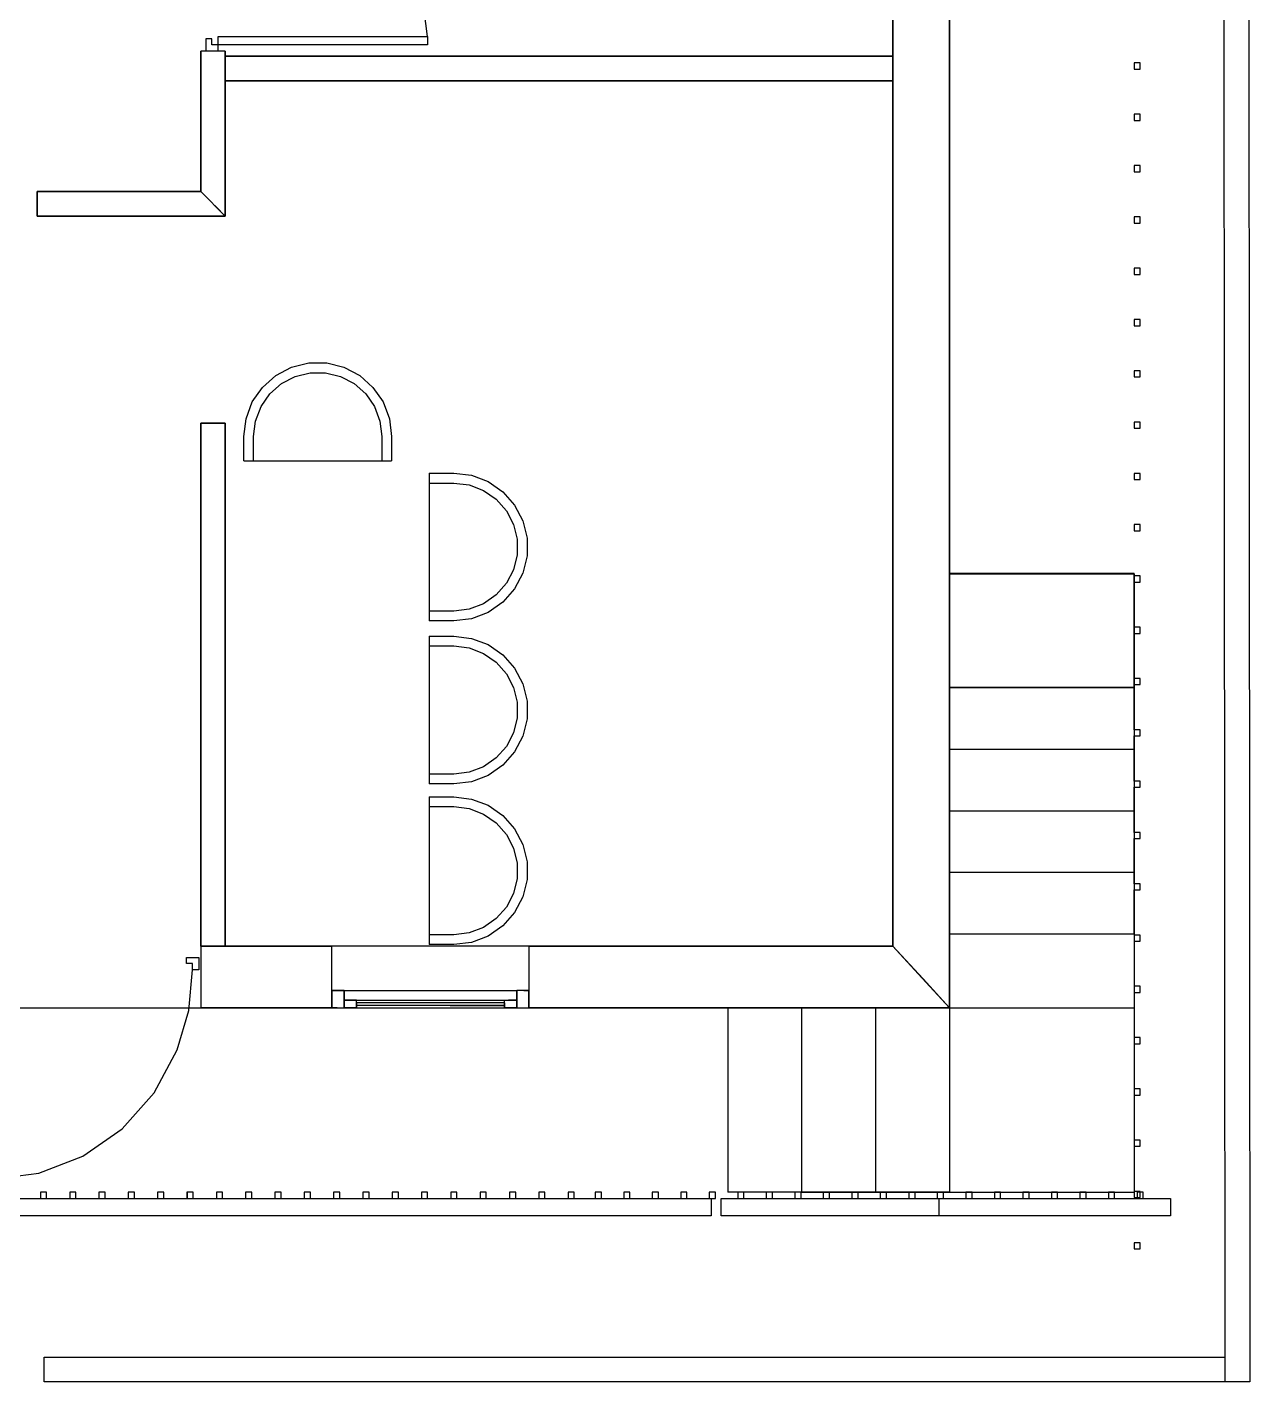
# Model space of a CAD drawing. Header units: metres. Extents: x -93 to 204, y -201 to -18.
# Drawn here: x 105 to 204.3, y -200.7 to -90.6 of the extents above; entities that cross this region are included whole.
import ezdxf

# ---------------------------------------------------------------- set-up
doc = ezdxf.new("R2010")
doc.units = ezdxf.units.M

msp = doc.modelspace()

# ---------------------------------------------------------------- linework, layer by layer
for p, q in [((202.29, -200.65), (202.15, -17.63)), ((204.15, -17.63), (204.29, -200.65)), ((175.29, -165.25), (175.29, -79.11)), ((179.89, -79.11), (179.89, -170.25)), ((137.5, -91.35), (137.03, -87.54)), ((119.5, -91.55), (119.5, -92.55)), ((120, -91.55), (119.5, -91.55)), ((120, -92.05), (120, -91.55)), ((120.5, -92.05), (120, -92.05)), ((120.5, -91.35), (137.5, -91.35)), ((120.5, -92.05), (120.5, -91.35)), ((137.5, -92.05), (120.5, -92.05)), ((120.5, -92.55), (120.5, -92.05)), ((137.5, -91.35), (137.5, -92.05)), ((121.09, -92.55), (119.09, -92.55)), ((119.09, -103.95), (119.09, -92.55)), ((121.09, -92.55), (121.09, -105.95)), ((121.09, -92.95), (175.29, -92.95)), ((121.09, -94.95), (121.09, -92.95)), ((175.29, -92.95), (175.29, -94.95)), ((195.39, -93.51), (194.89, -93.51)), ((194.89, -93.51), (194.89, -94.01)), ((195.39, -94.01), (195.39, -93.51)), ((194.89, -94.01), (195.39, -94.01)), ((175.29, -94.95), (121.09, -94.95)), ((195.39, -97.68), (194.89, -97.68)), ((194.89, -97.68), (194.89, -98.18)), ((195.39, -98.18), (195.39, -97.68)), ((194.89, -98.18), (195.39, -98.18)), ((195.39, -101.85), (194.89, -101.85)), ((194.89, -101.85), (194.89, -102.35)), ((194.89, -102.35), (195.39, -102.35)), ((195.39, -102.35), (195.39, -101.85)), ((105.8, -103.95), (119.09, -103.95)), ((105.8, -105.95), (105.8, -103.95)), ((119.09, -103.95), (121.09, -105.95)), ((121.09, -105.95), (119.09, -103.95)), ((121.09, -105.95), (105.8, -105.95)), ((195.39, -106.01), (194.89, -106.01)), ((194.89, -106.01), (194.89, -106.51)), ((194.89, -106.51), (195.39, -106.51)), ((195.39, -106.51), (195.39, -106.01)), ((195.39, -110.18), (194.89, -110.18)), ((194.89, -110.18), (194.89, -110.68)), ((194.89, -110.68), (195.39, -110.68)), ((195.39, -110.68), (195.39, -110.18)), ((195.39, -114.35), (194.89, -114.35)), ((194.89, -114.35), (194.89, -114.85)), ((195.39, -114.85), (195.39, -114.35)), ((194.89, -114.85), (195.39, -114.85)), ((125.18, -118.9), (126.47, -118.23)), ((126.47, -118.23), (127.87, -117.88)), ((126.75, -118.98), (127.97, -118.68)), ((127.87, -117.88), (129.32, -117.88)), ((127.97, -118.68), (129.22, -118.68)), ((129.22, -118.68), (130.44, -118.98)), ((129.32, -117.88), (130.72, -118.23)), ((130.72, -118.23), (132, -118.9)), ((195.39, -118.51), (194.89, -118.51)), ((194.89, -118.51), (194.89, -119.01)), ((195.39, -119.01), (195.39, -118.51)), ((123.28, -121.05), (124.1, -119.86)), ((124.1, -119.86), (125.18, -118.9)), ((124.7, -120.39), (125.64, -119.56)), ((125.64, -119.56), (126.75, -118.98)), ((130.44, -118.98), (131.55, -119.56)), ((131.55, -119.56), (132.49, -120.39)), ((132, -118.9), (133.08, -119.86)), ((133.08, -119.86), (133.91, -121.05)), ((194.89, -119.01), (195.39, -119.01)), ((122.77, -122.41), (123.28, -121.05)), ((123.99, -121.42), (124.7, -120.39)), ((132.49, -120.39), (133.2, -121.42)), ((133.91, -121.05), (134.42, -122.41)), ((123.54, -122.6), (123.99, -121.42)), ((133.2, -121.42), (133.64, -122.6)), ((119.09, -122.78), (121.09, -122.78)), ((119.09, -165.25), (119.09, -122.78)), ((121.09, -122.78), (121.09, -165.25)), ((122.59, -123.84), (122.77, -122.41)), ((123.39, -123.84), (123.54, -122.6)), ((133.64, -122.6), (133.79, -123.84)), ((134.42, -122.41), (134.59, -123.84)), ((195.39, -122.68), (194.89, -122.68)), ((194.89, -122.68), (194.89, -123.18)), ((194.89, -123.18), (195.39, -123.18)), ((195.39, -123.18), (195.39, -122.68)), ((122.59, -125.84), (122.59, -123.84)), ((123.39, -125.84), (123.39, -123.84)), ((133.79, -123.84), (133.79, -125.84)), ((134.59, -123.84), (134.59, -125.84)), ((122.59, -125.84), (134.59, -125.84)), ((137.64, -126.83), (139.64, -126.83)), ((137.64, -126.83), (137.64, -138.83)), ((137.64, -127.63), (139.64, -127.63)), ((139.64, -126.83), (141.07, -127)), ((139.64, -127.63), (140.88, -127.78)), ((141.07, -127), (142.43, -127.52)), ((142.43, -127.52), (143.62, -128.34)), ((195.39, -126.85), (194.89, -126.85)), ((194.89, -126.85), (194.89, -127.35)), ((194.89, -127.35), (195.39, -127.35)), ((195.39, -127.35), (195.39, -126.85)), ((140.88, -127.78), (142.05, -128.23)), ((142.05, -128.23), (143.09, -128.94)), ((143.62, -128.34), (144.57, -129.42)), ((143.09, -128.94), (143.92, -129.88)), ((144.57, -129.42), (145.25, -130.7)), ((143.92, -129.88), (144.5, -130.99)), ((145.25, -130.7), (145.59, -132.11)), ((144.5, -130.99), (144.8, -132.2)), ((195.39, -131.01), (194.89, -131.01)), ((194.89, -131.01), (194.89, -131.51)), ((194.89, -131.51), (195.39, -131.51)), ((195.39, -131.51), (195.39, -131.01)), ((144.8, -132.2), (144.8, -133.46)), ((145.59, -132.11), (145.59, -133.55)), ((144.8, -133.46), (144.5, -134.68)), ((145.59, -133.55), (145.25, -134.96)), ((144.5, -134.68), (143.92, -135.78)), ((145.25, -134.96), (144.57, -136.24)), ((179.89, -135), (194.89, -135)), ((179.89, -144.25), (179.89, -135)), ((194.89, -135), (194.89, -135.18)), ((194.89, -135), (194.89, -144.25)), ((195.39, -135.18), (194.89, -135.18)), ((194.89, -135.18), (194.89, -135.68)), ((195.39, -135.68), (195.39, -135.18)), ((143.92, -135.78), (143.09, -136.72)), ((144.57, -136.24), (143.62, -137.32)), ((194.89, -135.68), (194.89, -139.35)), ((194.89, -135.68), (195.39, -135.68)), ((142.05, -137.44), (140.88, -137.88)), ((143.09, -136.72), (142.05, -137.44)), ((143.62, -137.32), (142.43, -138.14)), ((139.64, -138.03), (137.64, -138.03)), ((140.88, -137.88), (139.64, -138.03)), ((141.07, -138.66), (139.64, -138.83)), ((142.43, -138.14), (141.07, -138.66)), ((139.64, -138.83), (137.64, -138.83)), ((195.39, -139.35), (194.89, -139.35)), ((194.89, -139.35), (194.89, -139.85)), ((195.39, -139.85), (195.39, -139.35)), ((137.64, -140.07), (139.64, -140.07)), ((137.64, -140.07), (137.64, -152.07)), ((139.64, -140.07), (141.07, -140.25)), ((141.07, -140.25), (142.43, -140.76)), ((142.43, -140.76), (143.62, -141.58)), ((194.89, -139.85), (194.89, -143.51)), ((194.89, -139.85), (195.39, -139.85)), ((137.64, -140.87), (139.64, -140.87)), ((139.64, -140.87), (140.88, -141.02)), ((140.88, -141.02), (142.05, -141.47)), ((142.05, -141.47), (143.09, -142.18)), ((143.62, -141.58), (144.57, -142.66)), ((143.09, -142.18), (143.92, -143.12)), ((144.57, -142.66), (145.25, -143.94)), ((143.92, -143.12), (144.5, -144.23)), ((145.25, -143.94), (145.59, -145.35)), ((195.39, -143.51), (194.89, -143.51)), ((194.89, -143.51), (194.89, -144.01)), ((194.89, -144.01), (194.89, -147.68)), ((194.89, -144.01), (195.39, -144.01)), ((195.39, -144.01), (195.39, -143.51)), ((144.5, -144.23), (144.8, -145.44)), ((179.89, -144.25), (194.89, -144.25)), ((194.89, -144.25), (179.89, -144.25)), ((194.89, -147.68), (194.89, -144.25)), ((144.8, -145.44), (144.8, -146.7)), ((145.59, -145.35), (145.59, -146.79)), ((144.8, -146.7), (144.5, -147.92)), ((145.59, -146.79), (145.25, -148.2)), ((144.5, -147.92), (143.92, -149.03)), ((145.25, -148.2), (144.57, -149.48)), ((195.39, -147.68), (194.89, -147.68)), ((194.89, -147.68), (194.89, -148.18)), ((194.89, -148.18), (194.89, -151.85)), ((194.89, -149.25), (194.89, -148.18)), ((194.89, -148.18), (195.39, -148.18)), ((195.39, -148.18), (195.39, -147.68)), ((143.92, -149.03), (143.09, -149.96)), ((144.57, -149.48), (143.62, -150.56)), ((179.89, -149.25), (194.89, -149.25)), ((194.89, -151.85), (194.89, -149.25)), ((142.05, -150.68), (140.88, -151.12)), ((143.09, -149.96), (142.05, -150.68)), ((143.62, -150.56), (142.43, -151.38)), ((139.64, -151.27), (137.64, -151.27)), ((140.88, -151.12), (139.64, -151.27)), ((142.43, -151.38), (141.07, -151.9)), ((195.39, -151.85), (194.89, -151.85)), ((194.89, -151.85), (194.89, -152.35)), ((195.39, -152.35), (195.39, -151.85)), ((139.64, -152.07), (137.64, -152.07)), ((141.07, -151.9), (139.64, -152.07)), ((194.89, -152.35), (194.89, -156.01)), ((194.89, -154.25), (194.89, -152.35)), ((194.89, -152.35), (195.39, -152.35)), ((137.64, -153.12), (139.64, -153.12)), ((137.64, -153.12), (137.64, -165.12)), ((137.64, -153.92), (139.64, -153.92)), ((139.64, -153.12), (141.07, -153.3)), ((139.64, -153.92), (140.88, -154.07)), ((140.88, -154.07), (142.05, -154.52)), ((141.07, -153.3), (142.43, -153.81)), ((142.43, -153.81), (143.62, -154.63)), ((142.05, -154.52), (143.09, -155.23)), ((143.62, -154.63), (144.57, -155.72)), ((179.89, -154.25), (194.89, -154.25)), ((194.89, -156.01), (194.89, -154.25)), ((143.09, -155.23), (143.92, -156.17)), ((143.92, -156.17), (144.5, -157.28)), ((144.57, -155.72), (145.25, -157)), ((195.39, -156.01), (194.89, -156.01)), ((194.89, -156.01), (194.89, -156.51)), ((195.39, -156.51), (195.39, -156.01)), ((144.5, -157.28), (144.8, -158.5)), ((145.25, -157), (145.59, -158.4)), ((194.89, -156.51), (194.89, -160.18)), ((194.89, -159.25), (194.89, -156.51)), ((194.89, -156.51), (195.39, -156.51)), ((145.59, -158.4), (145.59, -159.85)), ((144.8, -158.5), (144.8, -159.75)), ((179.89, -159.25), (194.89, -159.25)), ((194.89, -160.18), (194.89, -159.25)), ((144.8, -159.75), (144.5, -160.97)), ((145.59, -159.85), (145.25, -161.25)), ((195.39, -160.18), (194.89, -160.18)), ((194.89, -160.18), (194.89, -160.68)), ((195.39, -160.68), (195.39, -160.18)), ((144.5, -160.97), (143.92, -162.08)), ((145.25, -161.25), (144.57, -162.53)), ((194.89, -160.68), (194.89, -164.25)), ((194.89, -164.25), (194.89, -160.68)), ((194.89, -160.68), (195.39, -160.68)), ((143.92, -162.08), (143.09, -163.01)), ((144.57, -162.53), (143.62, -163.61)), ((142.05, -163.73), (140.88, -164.17)), ((143.09, -163.01), (142.05, -163.73)), ((143.62, -163.61), (142.43, -164.44)), ((139.64, -164.32), (137.64, -164.32)), ((140.88, -164.17), (139.64, -164.32)), ((141.07, -164.95), (139.64, -165.12)), ((142.43, -164.44), (141.07, -164.95)), ((179.89, -164.25), (194.89, -164.25)), ((194.89, -164.25), (194.89, -164.35)), ((195.39, -164.35), (194.89, -164.35)), ((194.89, -164.35), (194.89, -164.85)), ((194.89, -164.85), (194.89, -168.51)), ((194.89, -164.85), (195.39, -164.85)), ((195.39, -164.85), (195.39, -164.35)), ((117.93, -166.17), (118.93, -166.17)), ((117.93, -166.67), (117.93, -166.17)), ((118.93, -166.17), (118.93, -167.17)), ((121.09, -165.25), (119.09, -165.25)), ((119.09, -165.25), (129.75, -165.25)), ((119.09, -165.25), (119.09, -170.25)), ((145.75, -165.25), (129.75, -165.25)), ((129.75, -170.25), (129.75, -165.25)), ((139.64, -165.12), (137.64, -165.12)), ((145.75, -165.25), (175.29, -165.25)), ((145.75, -165.25), (145.75, -170.25)), ((179.89, -170.25), (175.29, -165.25)), ((175.29, -165.25), (179.89, -170.25)), ((118.43, -166.67), (117.93, -166.67)), ((118.12, -170.48), (118.43, -167.17)), ((118.43, -167.17), (118.43, -166.67)), ((118.93, -167.17), (118.43, -167.17)), ((129.75, -168.85), (129.75, -170.25)), ((130.75, -168.85), (129.75, -168.85)), ((129.75, -168.85), (130.75, -168.85)), ((129.75, -168.85), (130.18, -168.85)), ((129.75, -168.85), (129.75, -169.41)), ((129.75, -170.25), (129.75, -169.41)), ((130.75, -168.85), (130.18, -168.85)), ((130.75, -168.85), (130.75, -169.65)), ((130.75, -168.85), (130.75, -170.25)), ((130.75, -168.85), (144.75, -168.85)), ((130.75, -169.71), (130.75, -168.85)), ((145.75, -168.85), (144.75, -168.85)), ((144.75, -168.85), (144.75, -170.25)), ((144.75, -168.85), (144.75, -169.65)), ((145.33, -168.85), (144.75, -168.85)), ((144.75, -169.39), (144.75, -168.85)), ((144.75, -170.25), (144.75, -169.39)), ((145.33, -168.85), (145.75, -168.85)), ((145.75, -170.25), (145.75, -168.85)), ((145.75, -168.85), (145.75, -169.69)), ((195.39, -168.51), (194.89, -168.51)), ((194.89, -168.51), (194.89, -169.01)), ((194.89, -169.01), (194.89, -170.25)), ((194.89, -169.01), (195.39, -169.01)), ((195.39, -169.01), (195.39, -168.51)), ((102.13, -170.25), (119.09, -170.25)), ((117.19, -173.67), (118.12, -170.48)), ((129.75, -170.25), (119.09, -170.25)), ((129.75, -170.25), (130.75, -170.25)), ((129.75, -170.25), (145.75, -170.25)), ((130.18, -170.25), (129.75, -170.25)), ((130.18, -170.25), (130.75, -170.25)), ((130.75, -169.65), (131.75, -169.65)), ((131.75, -169.65), (130.75, -169.65)), ((130.75, -169.65), (130.75, -170.25)), ((130.75, -170.25), (130.75, -169.65)), ((130.75, -169.65), (131.17, -169.65)), ((130.75, -170.02), (130.75, -169.65)), ((130.75, -169.71), (130.75, -170.25)), ((130.75, -170.02), (130.75, -170.25)), ((131.75, -170.25), (130.75, -170.25)), ((131.17, -170.25), (130.75, -170.25)), ((131.17, -169.65), (131.75, -169.65)), ((131.17, -170.25), (131.75, -170.25)), ((131.75, -170.25), (131.75, -169.65)), ((131.75, -170.25), (131.75, -169.65)), ((131.75, -169.65), (143.75, -169.65)), ((131.75, -169.87), (131.75, -169.65)), ((143.75, -169.87), (131.75, -169.87)), ((131.75, -170.07), (131.75, -169.87)), ((131.75, -170.07), (131.75, -169.87)), ((131.75, -170), (131.75, -169.87)), ((131.75, -169.87), (131.75, -170.25)), ((131.75, -170), (131.75, -170.07)), ((143.75, -170.07), (131.75, -170.07)), ((143.75, -170.07), (131.75, -170.07)), ((139.35, -170.07), (131.75, -170.07)), ((131.75, -170.25), (143.75, -170.25)), ((132.28, -170.25), (139.88, -170.25)), ((139.35, -170.07), (143.75, -170.07)), ((143.75, -169.65), (144.75, -169.65)), ((143.75, -170.25), (143.75, -169.65)), ((143.75, -170.25), (143.75, -169.65)), ((143.75, -169.65), (144.09, -169.65)), ((143.75, -170.03), (143.75, -169.65)), ((143.75, -169.87), (143.75, -170.07)), ((143.75, -170.07), (143.75, -169.87)), ((143.75, -169.94), (143.75, -169.87)), ((143.75, -169.94), (143.75, -170.07)), ((143.75, -170.03), (143.75, -170.25)), ((144.75, -170.25), (143.75, -170.25)), ((144.34, -170.25), (143.75, -170.25)), ((144.75, -169.65), (144.09, -169.65)), ((144.34, -170.25), (144.75, -170.25)), ((144.75, -169.65), (144.75, -170.25)), ((144.75, -170.25), (144.75, -169.65)), ((144.75, -170.02), (144.75, -169.65)), ((144.75, -170.25), (144.75, -170.02)), ((144.75, -170.25), (145.75, -170.25)), ((144.75, -170.25), (145.75, -170.25)), ((144.75, -170.25), (145.11, -170.25)), ((145.11, -170.25), (145.75, -170.25)), ((145.75, -169.69), (145.75, -170.25)), ((145.75, -170.25), (167.89, -170.25)), ((145.75, -170.25), (145.75, -170.25)), ((179.89, -170.25), (145.75, -170.25)), ((161.89, -170.25), (161.89, -185.25)), ((167.89, -170.25), (167.89, -185.25)), ((173.89, -170.25), (173.89, -185.25)), ((179.89, -170.25), (194.89, -170.25)), ((179.89, -170.25), (179.89, -185.25)), ((194.89, -170.25), (194.89, -172.68)), ((194.89, -170.25), (194.89, -170.25)), ((195.39, -172.68), (194.89, -172.68)), ((194.89, -172.68), (194.89, -173.18)), ((195.39, -173.18), (195.39, -172.68)), ((115.32, -177.16), (117.19, -173.67)), ((194.89, -173.18), (194.89, -176.85)), ((194.89, -173.18), (195.39, -173.18)), ((112.72, -180.09), (115.32, -177.16)), ((195.39, -176.85), (194.89, -176.85)), ((194.89, -176.85), (194.89, -177.35)), ((195.39, -177.35), (195.39, -176.85)), ((194.89, -177.35), (194.89, -181.01)), ((194.89, -177.35), (195.39, -177.35)), ((109.53, -182.31), (112.72, -180.09)), ((195.39, -181.01), (194.89, -181.01)), ((194.89, -181.01), (194.89, -181.51)), ((194.89, -181.51), (194.89, -185.18)), ((194.89, -181.51), (195.39, -181.51)), ((195.39, -181.51), (195.39, -181.01)), ((105.94, -183.7), (109.53, -182.31)), ((102.13, -184.17), (105.94, -183.7)), ((104.19, -185.75), (106.07, -185.75)), ((106.57, -185.25), (106.07, -185.25)), ((106.07, -185.25), (106.07, -185.75)), ((106.07, -185.75), (106.57, -185.75)), ((106.57, -185.75), (106.57, -185.25)), ((106.57, -185.75), (108.45, -185.75)), ((108.95, -185.25), (108.45, -185.25)), ((108.45, -185.25), (108.45, -185.75)), ((108.45, -185.75), (108.95, -185.75)), ((108.95, -185.75), (108.95, -185.25)), ((108.95, -185.75), (110.83, -185.75)), ((111.33, -185.25), (110.83, -185.25)), ((110.83, -185.25), (110.83, -185.75)), ((110.83, -185.75), (111.33, -185.75)), ((111.33, -185.75), (111.33, -185.25)), ((111.33, -185.75), (113.21, -185.75)), ((113.71, -185.25), (113.21, -185.25)), ((113.21, -185.25), (113.21, -185.75)), ((113.21, -185.75), (113.71, -185.75)), ((113.71, -185.75), (113.71, -185.25)), ((113.71, -185.75), (115.59, -185.75)), ((116.09, -185.25), (115.59, -185.25)), ((115.59, -185.25), (115.59, -185.75)), ((115.59, -185.75), (116.09, -185.75)), ((116.09, -185.75), (116.09, -185.25)), ((116.09, -185.75), (117.97, -185.75)), ((118.47, -185.25), (117.97, -185.25)), ((117.97, -185.25), (117.97, -185.75)), ((117.97, -185.75), (118.47, -185.75)), ((118.47, -185.75), (118.47, -185.25)), ((118.47, -185.75), (120.36, -185.75)), ((120.86, -185.25), (120.36, -185.25)), ((120.36, -185.25), (120.36, -185.75)), ((120.36, -185.75), (120.86, -185.75)), ((120.86, -185.75), (120.86, -185.25)), ((120.86, -185.75), (122.74, -185.75)), ((123.24, -185.25), (122.74, -185.25)), ((122.74, -185.25), (122.74, -185.75)), ((122.74, -185.75), (123.24, -185.75)), ((123.24, -185.75), (123.24, -185.25)), ((123.24, -185.75), (125.12, -185.75)), ((125.62, -185.25), (125.12, -185.25)), ((125.12, -185.25), (125.12, -185.75)), ((125.12, -185.75), (125.62, -185.75)), ((125.62, -185.75), (125.62, -185.25)), ((125.62, -185.75), (127.5, -185.75)), ((128, -185.25), (127.5, -185.25)), ((127.5, -185.25), (127.5, -185.75)), ((127.5, -185.75), (128, -185.75)), ((128, -185.75), (128, -185.25)), ((128, -185.75), (129.88, -185.75)), ((130.38, -185.25), (129.88, -185.25)), ((129.88, -185.25), (129.88, -185.75)), ((129.88, -185.75), (130.38, -185.75)), ((130.38, -185.75), (130.38, -185.25)), ((130.38, -185.75), (132.26, -185.75)), ((132.76, -185.25), (132.26, -185.25)), ((132.26, -185.25), (132.26, -185.75)), ((132.26, -185.75), (132.76, -185.75)), ((132.76, -185.75), (132.76, -185.25)), ((132.76, -185.75), (134.64, -185.75)), ((135.14, -185.25), (134.64, -185.25)), ((134.64, -185.25), (134.64, -185.75)), ((134.64, -185.75), (135.14, -185.75)), ((135.14, -185.75), (135.14, -185.25)), ((135.14, -185.75), (137.02, -185.75)), ((137.52, -185.25), (137.02, -185.25)), ((137.02, -185.25), (137.02, -185.75)), ((137.02, -185.75), (137.52, -185.75)), ((137.52, -185.75), (137.52, -185.25)), ((137.52, -185.75), (139.4, -185.75)), ((139.9, -185.25), (139.4, -185.25)), ((139.4, -185.25), (139.4, -185.75)), ((139.4, -185.75), (139.9, -185.75)), ((139.9, -185.75), (139.9, -185.25)), ((139.9, -185.75), (141.78, -185.75)), ((142.28, -185.25), (141.78, -185.25)), ((141.78, -185.25), (141.78, -185.75)), ((141.78, -185.75), (142.28, -185.75)), ((142.28, -185.75), (142.28, -185.25)), ((142.28, -185.75), (144.17, -185.75)), ((144.67, -185.25), (144.17, -185.25)), ((144.17, -185.25), (144.17, -185.75)), ((144.17, -185.75), (144.67, -185.75)), ((144.67, -185.75), (144.67, -185.25)), ((144.67, -185.75), (146.55, -185.75)), ((147.05, -185.25), (146.55, -185.25)), ((146.55, -185.25), (146.55, -185.75)), ((146.55, -185.75), (147.05, -185.75)), ((147.05, -185.75), (147.05, -185.25)), ((147.05, -185.75), (148.93, -185.75)), ((149.43, -185.25), (148.93, -185.25)), ((148.93, -185.25), (148.93, -185.75)), ((148.93, -185.75), (149.43, -185.75)), ((149.43, -185.75), (149.43, -185.25)), ((149.43, -185.75), (151.13, -185.75)), ((151.63, -185.25), (151.13, -185.25)), ((151.13, -185.25), (151.13, -185.75)), ((151.13, -185.75), (151.63, -185.75)), ((151.63, -185.75), (151.63, -185.25)), ((151.63, -185.75), (153.44, -185.75)), ((153.94, -185.25), (153.44, -185.25)), ((153.44, -185.25), (153.44, -185.75)), ((153.44, -185.75), (153.94, -185.75)), ((153.94, -185.75), (153.94, -185.25)), ((153.94, -185.75), (155.76, -185.75)), ((156.26, -185.25), (155.76, -185.25)), ((155.76, -185.25), (155.76, -185.75)), ((155.76, -185.75), (156.26, -185.75)), ((156.26, -185.75), (156.26, -185.25)), ((156.26, -185.75), (158.07, -185.75)), ((158.57, -185.25), (158.07, -185.25)), ((158.07, -185.25), (158.07, -185.75)), ((158.07, -185.75), (158.57, -185.75)), ((158.57, -185.75), (158.57, -185.25)), ((158.57, -185.75), (160.39, -185.75)), ((160.89, -185.25), (160.39, -185.25)), ((160.39, -185.25), (160.39, -185.75)), ((160.39, -185.75), (160.89, -185.75)), ((160.55, -185.75), (160.55, -187.15)), ((160.89, -185.75), (160.89, -185.25)), ((161.35, -185.75), (162.71, -185.75)), ((161.35, -187.15), (161.35, -185.75)), ((167.89, -185.25), (161.89, -185.25)), ((163.21, -185.25), (162.71, -185.25)), ((162.71, -185.25), (162.71, -185.75)), ((162.71, -185.75), (163.21, -185.75)), ((163.21, -185.75), (163.21, -185.25)), ((163.21, -185.75), (165.02, -185.75)), ((165.52, -185.25), (165.02, -185.25)), ((165.02, -185.25), (165.02, -185.75)), ((165.02, -185.75), (165.52, -185.75)), ((165.52, -185.75), (165.52, -185.25)), ((165.52, -185.75), (167.34, -185.75)), ((167.84, -185.25), (167.34, -185.25)), ((167.34, -185.25), (167.34, -185.75)), ((167.34, -185.75), (167.84, -185.75)), ((167.84, -185.75), (167.84, -185.25)), ((167.84, -185.75), (169.65, -185.75)), ((167.89, -185.25), (173.89, -185.25)), ((179.89, -185.25), (167.89, -185.25)), ((170.15, -185.25), (169.65, -185.25)), ((169.65, -185.25), (169.65, -185.75)), ((169.65, -185.75), (170.15, -185.75)), ((170.15, -185.75), (170.15, -185.25)), ((170.15, -185.75), (171.97, -185.75)), ((172.47, -185.25), (171.97, -185.25)), ((171.97, -185.25), (171.97, -185.75)), ((171.97, -185.75), (172.47, -185.75)), ((172.47, -185.75), (172.47, -185.25)), ((172.47, -185.75), (174.28, -185.75)), ((173.89, -185.25), (179.89, -185.25)), ((174.78, -185.25), (174.28, -185.25)), ((174.28, -185.25), (174.28, -185.75)), ((174.28, -185.75), (174.78, -185.75)), ((174.78, -185.75), (174.78, -185.25)), ((174.78, -185.75), (176.6, -185.75)), ((177.1, -185.25), (176.6, -185.25)), ((176.6, -185.25), (176.6, -185.75)), ((176.6, -185.75), (177.1, -185.75)), ((177.1, -185.75), (177.1, -185.25)), ((177.1, -185.75), (178.91, -185.75)), ((179.41, -185.25), (178.91, -185.25)), ((178.91, -185.25), (178.91, -185.75)), ((178.91, -185.75), (179.41, -185.75)), ((179.07, -187.15), (179.07, -185.75)), ((179.41, -185.75), (179.41, -185.25)), ((179.41, -185.75), (181.23, -185.75)), ((179.89, -185.25), (194.89, -185.25)), ((181.73, -185.25), (181.23, -185.25)), ((181.23, -185.25), (181.23, -185.75)), ((181.23, -185.75), (181.73, -185.75)), ((181.73, -185.75), (181.73, -185.25)), ((181.73, -185.75), (183.55, -185.75)), ((184.05, -185.25), (183.55, -185.25)), ((183.55, -185.25), (183.55, -185.75)), ((183.55, -185.75), (184.05, -185.75)), ((184.05, -185.75), (184.05, -185.25)), ((184.05, -185.75), (185.86, -185.75)), ((186.36, -185.25), (185.86, -185.25)), ((185.86, -185.25), (185.86, -185.75)), ((185.86, -185.75), (186.36, -185.75)), ((186.36, -185.75), (186.36, -185.25)), ((186.36, -185.75), (188.18, -185.75)), ((188.68, -185.25), (188.18, -185.25)), ((188.18, -185.25), (188.18, -185.75)), ((188.18, -185.75), (188.68, -185.75)), ((188.68, -185.75), (188.68, -185.25)), ((188.68, -185.75), (190.49, -185.75)), ((190.99, -185.25), (190.49, -185.25)), ((190.49, -185.25), (190.49, -185.75)), ((190.49, -185.75), (190.99, -185.75)), ((190.99, -185.75), (190.99, -185.25)), ((190.99, -185.75), (192.81, -185.75)), ((193.31, -185.25), (192.81, -185.25)), ((192.81, -185.25), (192.81, -185.75)), ((192.81, -185.75), (193.31, -185.75)), ((193.31, -185.75), (193.31, -185.25)), ((193.31, -185.75), (195.13, -185.75)), ((195.39, -185.18), (194.89, -185.18)), ((194.89, -185.18), (194.89, -185.68)), ((194.89, -185.68), (195.39, -185.68)), ((195.63, -185.25), (195.13, -185.25)), ((195.13, -185.25), (195.13, -185.75)), ((195.13, -185.75), (195.63, -185.75)), ((195.39, -185.68), (195.39, -185.18)), ((195.63, -185.75), (195.63, -185.25)), ((195.63, -185.75), (197.84, -185.75)), ((197.84, -185.75), (197.84, -187.15)), ((160.55, -187.15), (95.5, -187.15)), ((179.07, -187.15), (161.35, -187.15)), ((197.84, -187.15), (179.07, -187.15)), ((195.39, -189.35), (194.89, -189.35)), ((194.89, -189.35), (194.89, -189.85)), ((194.89, -189.85), (195.39, -189.85)), ((195.39, -189.85), (195.39, -189.35)), ((106.39, -198.65), (202.29, -198.65)), ((106.39, -200.65), (106.39, -198.65)), ((204.29, -198.65), (204.29, -200.65)), ((204.29, -198.65), (204.29, -198.65)), ((202.29, -200.65), (106.39, -200.65)), ((204.29, -200.65), (202.29, -200.65))]:
    msp.add_line(p, q)
msp.add_lwpolyline([(175.29, -79.11), (175.29, -92.95), (156.49, -92.95), (121.09, -92.95), (121.09, -92.55), (119.57, -92.55), (119.09, -92.55), (119.09, -95.26), (119.09, -103.95), (112.89, -103.95), (105.8, -103.95), (105.8, -104.88), (105.8, -105.95), (112.94, -105.95), (121.09, -105.95), (121.09, -95.74), (121.09, -94.95), (139.9, -94.95), (175.29, -94.95), (175.29, -104.95), (175.29, -165.25), (177.75, -167.91), (179.89, -170.25), (179.89, -106.45), (179.89, -79.11)])
msp.add_lwpolyline([(175.29, -79.11), (175.29, -92.95), (156.49, -92.95), (121.09, -92.95), (121.09, -92.55), (119.57, -92.55), (119.09, -92.55), (119.09, -95.26), (119.09, -103.95), (112.89, -103.95), (105.8, -103.95), (105.8, -104.88), (105.8, -105.95), (112.94, -105.95), (121.09, -105.95), (121.09, -95.74), (121.09, -94.95), (139.9, -94.95), (175.29, -94.95), (175.29, -104.95), (175.29, -165.25), (177.75, -167.91), (179.89, -170.25), (179.89, -106.45), (179.89, -79.11)])
for points in [[(195.08, -94.01), (195.39, -94.01), (195.39, -93.83), (195.39, -93.51), (195.21, -93.51), (194.89, -93.51), (194.89, -93.7), (194.89, -94.01)], [(195.08, -98.18), (195.39, -98.18), (195.39, -98), (195.39, -97.68), (195.21, -97.68), (194.89, -97.68), (194.89, -97.86), (194.89, -98.18)], [(195.08, -102.35), (195.39, -102.35), (195.39, -102.16), (195.39, -101.85), (195.21, -101.85), (194.89, -101.85), (194.89, -102.03), (194.89, -102.35)], [(120.24, -105.1), (120.35, -105.2), (121.09, -105.95)], [(120.24, -105.1), (120.35, -105.2), (121.09, -105.95)], [(195.08, -106.51), (195.39, -106.51), (195.39, -106.33), (195.39, -106.01), (195.21, -106.01), (194.89, -106.01), (194.89, -106.2), (194.89, -106.51)], [(195.08, -110.68), (195.39, -110.68), (195.39, -110.5), (195.39, -110.18), (195.21, -110.18), (194.89, -110.18), (194.89, -110.36), (194.89, -110.68)], [(195.08, -114.85), (195.39, -114.85), (195.39, -114.66), (195.39, -114.35), (195.21, -114.35), (194.89, -114.35), (194.89, -114.53), (194.89, -114.85)], [(195.08, -119.01), (195.39, -119.01), (195.39, -118.83), (195.39, -118.51), (195.21, -118.51), (194.89, -118.51), (194.89, -118.7), (194.89, -119.01)], [(119.09, -142.6), (119.09, -165.25), (119.09, -169.06), (119.09, -170.25), (124.53, -170.25), (129.75, -170.25), (129.75, -167.25), (129.75, -165.25), (124.53, -165.25), (121.09, -165.25), (121.09, -145.43), (121.09, -122.78), (120.16, -122.78), (119.09, -122.78)], [(119.09, -142.6), (119.09, -165.25), (119.09, -169.06), (119.09, -170.25), (124.53, -170.25), (129.75, -170.25), (129.75, -167.25), (129.75, -165.25), (124.53, -165.25), (121.09, -165.25), (121.09, -145.43), (121.09, -122.78), (120.16, -122.78), (119.09, -122.78)], [(195.08, -123.18), (195.39, -123.18), (195.39, -123), (195.39, -122.68), (195.21, -122.68), (194.89, -122.68), (194.89, -122.86), (194.89, -123.18)], [(195.08, -127.35), (195.39, -127.35), (195.39, -127.16), (195.39, -126.85), (195.21, -126.85), (194.89, -126.85), (194.89, -127.03), (194.89, -127.35)], [(195.08, -131.51), (195.39, -131.51), (195.39, -131.33), (195.39, -131.01), (195.21, -131.01), (194.89, -131.01), (194.89, -131.2), (194.89, -131.51)], [(179.89, -134.99), (179.89, -142.17), (179.89, -143), (179.89, -144.25), (183.64, -144.25), (194.89, -144.25), (194.89, -143), (194.89, -142.17), (194.89, -134.99), (186.77, -134.99)], [(195.08, -135.68), (195.39, -135.68), (195.39, -135.5), (195.39, -135.18), (195.21, -135.18), (194.89, -135.18), (194.89, -135.36), (194.89, -135.68)], [(195.08, -139.85), (195.39, -139.85), (195.39, -139.66), (195.39, -139.35), (195.21, -139.35), (194.89, -139.35), (194.89, -139.53), (194.89, -139.85)], [(195.08, -144.01), (195.39, -144.01), (195.39, -143.83), (195.39, -143.51), (195.21, -143.51), (194.89, -143.51), (194.89, -143.7), (194.89, -144.01)], [(195.08, -148.18), (195.39, -148.18), (195.39, -148), (195.39, -147.68), (195.21, -147.68), (194.89, -147.68), (194.89, -147.86), (194.89, -148.18)], [(195.08, -152.35), (195.39, -152.35), (195.39, -152.16), (195.39, -151.85), (195.21, -151.85), (194.89, -151.85), (194.89, -152.03), (194.89, -152.35)], [(195.08, -156.51), (195.39, -156.51), (195.39, -156.33), (195.39, -156.01), (195.21, -156.01), (194.89, -156.01), (194.89, -156.2), (194.89, -156.51)], [(195.08, -160.68), (195.39, -160.68), (195.39, -160.5), (195.39, -160.18), (195.21, -160.18), (194.89, -160.18), (194.89, -160.36), (194.89, -160.68)], [(195.08, -164.85), (195.39, -164.85), (195.39, -164.66), (195.39, -164.35), (195.21, -164.35), (194.89, -164.35), (194.89, -164.53), (194.89, -164.85)], [(145.75, -170.25), (154.96, -170.25), (179.89, -170.25), (177.35, -167.49), (175.29, -165.25), (153.72, -165.25), (145.75, -165.25), (145.75, -168.25)], [(145.75, -170.25), (154.96, -170.25), (179.89, -170.25), (177.35, -167.49), (175.29, -165.25), (153.72, -165.25), (145.75, -165.25), (145.75, -168.25)], [(195.08, -169.01), (195.39, -169.01), (195.39, -168.83), (195.39, -168.51), (195.21, -168.51), (194.89, -168.51), (194.89, -168.7), (194.89, -169.01)], [(195.08, -173.18), (195.39, -173.18), (195.39, -173), (195.39, -172.68), (195.21, -172.68), (194.89, -172.68), (194.89, -172.86), (194.89, -173.18)], [(195.08, -177.35), (195.39, -177.35), (195.39, -177.16), (195.39, -176.85), (195.21, -176.85), (194.89, -176.85), (194.89, -177.03), (194.89, -177.35)], [(195.08, -181.51), (195.39, -181.51), (195.39, -181.33), (195.39, -181.01), (195.21, -181.01), (194.89, -181.01), (194.89, -181.2), (194.89, -181.51)], [(106.07, -185.66), (106.07, -185.75), (106.48, -185.75), (106.57, -185.75), (106.57, -185.34), (106.57, -185.25), (106.16, -185.25), (106.07, -185.25)], [(108.45, -185.66), (108.45, -185.75), (108.86, -185.75), (108.95, -185.75), (108.95, -185.34), (108.95, -185.25), (108.54, -185.25), (108.45, -185.25)], [(110.83, -185.66), (110.83, -185.75), (111.24, -185.75), (111.33, -185.75), (111.33, -185.34), (111.33, -185.25), (110.92, -185.25), (110.83, -185.25)], [(113.21, -185.66), (113.21, -185.75), (113.62, -185.75), (113.71, -185.75), (113.71, -185.34), (113.71, -185.25), (113.3, -185.25), (113.21, -185.25)], [(115.59, -185.66), (115.59, -185.75), (116, -185.75), (116.09, -185.75), (116.09, -185.34), (116.09, -185.25), (115.68, -185.25), (115.59, -185.25)], [(117.98, -185.66), (117.98, -185.75), (118.39, -185.75), (118.48, -185.75), (118.48, -185.34), (118.48, -185.25), (118.07, -185.25), (117.98, -185.25)], [(120.36, -185.66), (120.36, -185.75), (120.77, -185.75), (120.86, -185.75), (120.86, -185.34), (120.86, -185.25), (120.45, -185.25), (120.36, -185.25)], [(122.74, -185.66), (122.74, -185.75), (123.15, -185.75), (123.24, -185.75), (123.24, -185.34), (123.24, -185.25), (122.83, -185.25), (122.74, -185.25)], [(125.12, -185.66), (125.12, -185.75), (125.53, -185.75), (125.62, -185.75), (125.62, -185.34), (125.62, -185.25), (125.21, -185.25), (125.12, -185.25)], [(127.5, -185.66), (127.5, -185.75), (127.91, -185.75), (128, -185.75), (128, -185.34), (128, -185.25), (127.59, -185.25), (127.5, -185.25)], [(129.88, -185.66), (129.88, -185.75), (130.29, -185.75), (130.38, -185.75), (130.38, -185.34), (130.38, -185.25), (129.97, -185.25), (129.88, -185.25)], [(132.26, -185.66), (132.26, -185.75), (132.67, -185.75), (132.76, -185.75), (132.76, -185.34), (132.76, -185.25), (132.35, -185.25), (132.26, -185.25)], [(134.64, -185.66), (134.64, -185.75), (135.05, -185.75), (135.14, -185.75), (135.14, -185.34), (135.14, -185.25), (134.73, -185.25), (134.64, -185.25)], [(137.02, -185.66), (137.02, -185.75), (137.43, -185.75), (137.52, -185.75), (137.52, -185.34), (137.52, -185.25), (137.11, -185.25), (137.02, -185.25)], [(139.4, -185.66), (139.4, -185.75), (139.81, -185.75), (139.9, -185.75), (139.9, -185.34), (139.9, -185.25), (139.49, -185.25), (139.4, -185.25)], [(141.78, -185.66), (141.78, -185.75), (142.19, -185.75), (142.28, -185.75), (142.28, -185.34), (142.28, -185.25), (141.87, -185.25), (141.78, -185.25)], [(144.17, -185.66), (144.17, -185.75), (144.58, -185.75), (144.67, -185.75), (144.67, -185.34), (144.67, -185.25), (144.26, -185.25), (144.17, -185.25)], [(146.55, -185.66), (146.55, -185.75), (146.96, -185.75), (147.05, -185.75), (147.05, -185.34), (147.05, -185.25), (146.64, -185.25), (146.55, -185.25)], [(148.93, -185.66), (148.93, -185.75), (149.34, -185.75), (149.43, -185.75), (149.43, -185.34), (149.43, -185.25), (149.02, -185.25), (148.93, -185.25)], [(151.13, -185.43), (151.13, -185.75), (151.31, -185.75), (151.63, -185.75), (151.63, -185.56), (151.63, -185.25), (151.44, -185.25), (151.13, -185.25)], [(153.44, -185.43), (153.44, -185.75), (153.63, -185.75), (153.94, -185.75), (153.94, -185.56), (153.94, -185.25), (153.75, -185.25), (153.44, -185.25)], [(155.76, -185.43), (155.76, -185.75), (155.94, -185.75), (156.26, -185.75), (156.26, -185.56), (156.26, -185.25), (156.07, -185.25), (155.76, -185.25)], [(158.07, -185.43), (158.07, -185.75), (158.26, -185.75), (158.57, -185.75), (158.57, -185.56), (158.57, -185.25), (158.39, -185.25), (158.07, -185.25)], [(160.39, -185.43), (160.39, -185.75), (160.58, -185.75), (160.89, -185.75), (160.89, -185.56), (160.89, -185.25), (160.7, -185.25), (160.39, -185.25)], [(162.7, -185.43), (162.7, -185.75), (162.89, -185.75), (163.2, -185.75), (163.2, -185.56), (163.2, -185.25), (163.02, -185.25), (162.7, -185.25)], [(165.02, -185.43), (165.02, -185.75), (165.21, -185.75), (165.52, -185.75), (165.52, -185.56), (165.52, -185.25), (165.33, -185.25), (165.02, -185.25)], [(167.34, -185.43), (167.34, -185.75), (167.52, -185.75), (167.84, -185.75), (167.84, -185.56), (167.84, -185.25), (167.65, -185.25), (167.34, -185.25)], [(169.65, -185.43), (169.65, -185.75), (169.84, -185.75), (170.15, -185.75), (170.15, -185.56), (170.15, -185.25), (169.97, -185.25), (169.65, -185.25)], [(171.97, -185.43), (171.97, -185.75), (172.15, -185.75), (172.47, -185.75), (172.47, -185.56), (172.47, -185.25), (172.28, -185.25), (171.97, -185.25)], [(174.28, -185.43), (174.28, -185.75), (174.47, -185.75), (174.78, -185.75), (174.78, -185.56), (174.78, -185.25), (174.6, -185.25), (174.28, -185.25)], [(176.6, -185.43), (176.6, -185.75), (176.79, -185.75), (177.1, -185.75), (177.1, -185.56), (177.1, -185.25), (176.91, -185.25), (176.6, -185.25)], [(178.91, -185.43), (178.91, -185.75), (179.1, -185.75), (179.41, -185.75), (179.41, -185.56), (179.41, -185.25), (179.23, -185.25), (178.91, -185.25)], [(181.23, -185.43), (181.23, -185.75), (181.42, -185.75), (181.73, -185.75), (181.73, -185.56), (181.73, -185.25), (181.54, -185.25), (181.23, -185.25)], [(183.55, -185.43), (183.55, -185.75), (183.73, -185.75), (184.05, -185.75), (184.05, -185.56), (184.05, -185.25), (183.86, -185.25), (183.55, -185.25)], [(185.86, -185.43), (185.86, -185.75), (186.05, -185.75), (186.36, -185.75), (186.36, -185.56), (186.36, -185.25), (186.18, -185.25), (185.86, -185.25)], [(188.18, -185.43), (188.18, -185.75), (188.36, -185.75), (188.68, -185.75), (188.68, -185.56), (188.68, -185.25), (188.49, -185.25), (188.18, -185.25)], [(190.49, -185.43), (190.49, -185.75), (190.68, -185.75), (190.99, -185.75), (190.99, -185.56), (190.99, -185.25), (190.81, -185.25), (190.49, -185.25)], [(192.81, -185.43), (192.81, -185.75), (193, -185.75), (193.31, -185.75), (193.31, -185.56), (193.31, -185.25), (193.12, -185.25), (192.81, -185.25)], [(195.08, -185.68), (195.39, -185.68), (195.39, -185.5), (195.39, -185.18), (195.21, -185.18), (194.89, -185.18), (194.89, -185.36), (194.89, -185.68)], [(195.13, -185.43), (195.13, -185.75), (195.31, -185.75), (195.63, -185.75), (195.63, -185.56), (195.63, -185.25), (195.44, -185.25), (195.13, -185.25)], [(195.08, -189.85), (195.39, -189.85), (195.39, -189.66), (195.39, -189.35), (195.21, -189.35), (194.89, -189.35), (194.89, -189.53), (194.89, -189.85)]]:
    msp.add_lwpolyline(points, close=True)

doc.saveas('drawing.dxf')
